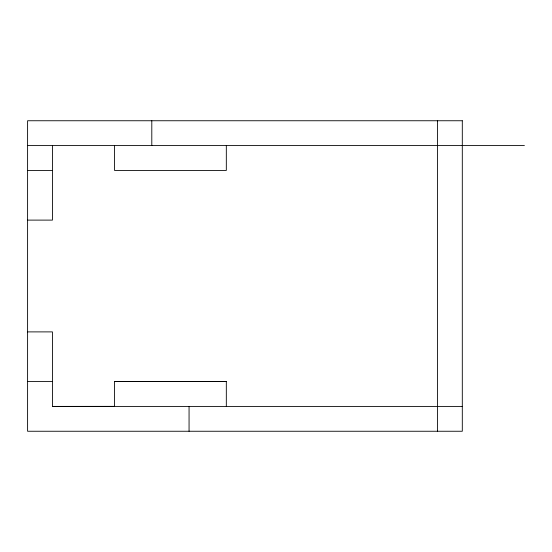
<?xml version="1.0" encoding="UTF-8"?>
<svg xmlns="http://www.w3.org/2000/svg" width="552" height="552" viewBox="0 0 552 552"><rect width="100%" height="100%" fill="white"/><g stroke="black" fill="none" stroke-linecap="round" stroke-linejoin="round"><path stroke-width="0.83" d="M27.6 145.59L524.4 145.59M27.6 170.43L52.44 170.43M27.6 220.11L52.44 220.11L52.44 145.59M27.6 331.89L52.44 331.89L52.44 406.41L462.3 406.41M27.6 381.57L52.44 381.57M114.54 381.57L226.32 381.57M52.44 406.41L114.54 406.362M437.46 431.25L437.453 120.75M226.32 145.59L226.32 170.43L114.54 170.43L114.54 145.59M226.32 406.41L226.32 381.48L114.54 381.48L114.54 406.41M189.06 406.41L189.06 431.25M151.8 120.75L151.8 145.59M462.3 120.75L27.6 120.75L27.6 431.25L462.3 431.25L462.3 120.75"/></g></svg>
